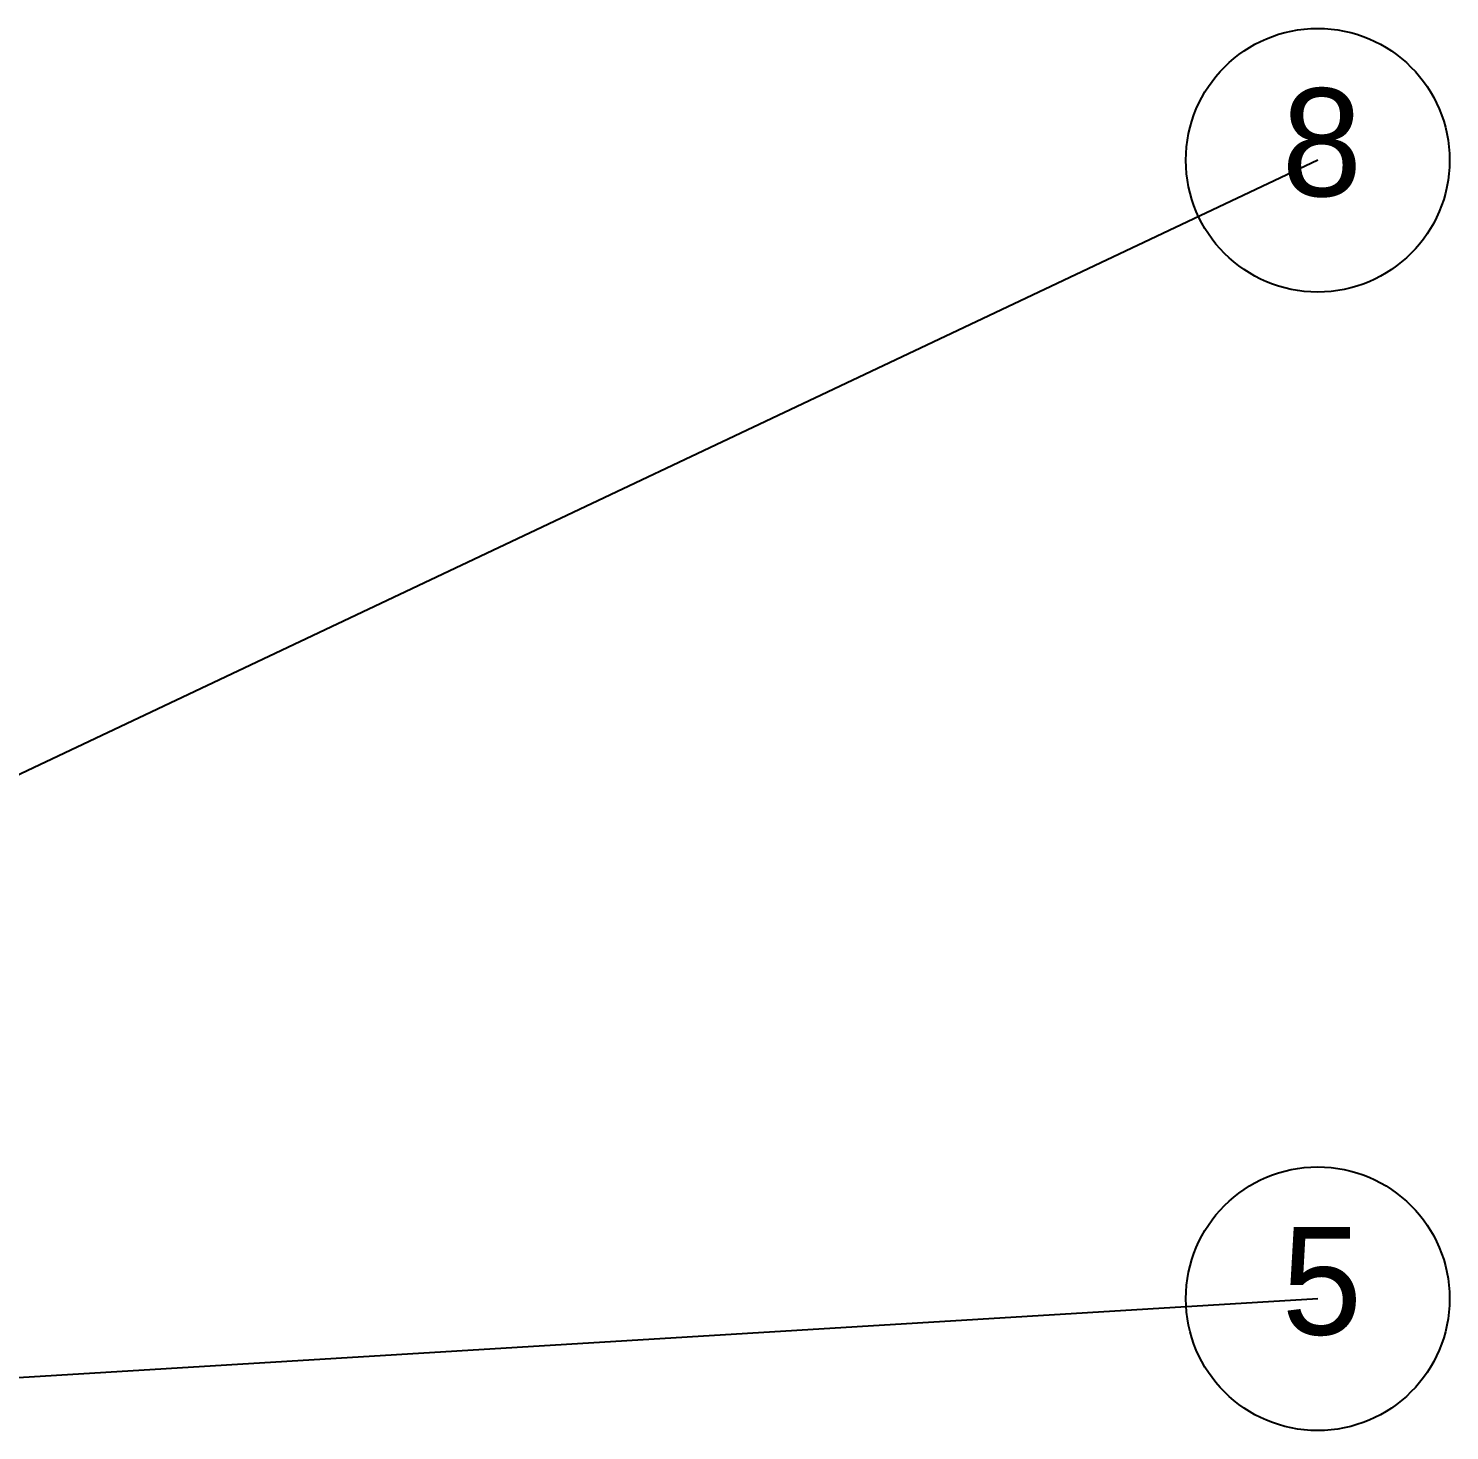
# Model space of a CAD drawing. Header units: millimetres. Extents: x 8 to 862, y 8 to 289.
# Drawn here: x 591.97 to 633.8, y 176.04 to 217.31 of the extents above; entities that cross this region are included whole.
import ezdxf

# ---------------------------------------------------------------- set-up
doc = ezdxf.new("R2010")
doc.units = ezdxf.units.MM
doc.layers.add('NOTES', color=7, linetype='Continuous')
doc.layers.add('OUTLINE', color=7, linetype='Continuous')

msp = doc.modelspace()

# ---------------------------------------------------------------- linework, layer by layer
at = {"layer": 'NOTES'}
for centre in [(629.917, 213.431), (629.917, 179.917)]:
    msp.add_circle(centre, 3.881, dxfattribs=at)
at = {"layer": 'OUTLINE'}
for p, q in [((629.917, 213.431), (553.184, 177.132)), ((629.917, 179.917), (566.876, 176.074))]:
    msp.add_line(p, q, dxfattribs=at)

# ---------------------------------------------------------------- texts
at = {"layer": 'NOTES'}
for s, p in [('8', (628.858, 212.372)), ('5', (628.858, 178.858))]:
    msp.add_text(s, height=3.175, dxfattribs=at).set_placement(p)

doc.saveas('drawing.dxf')
